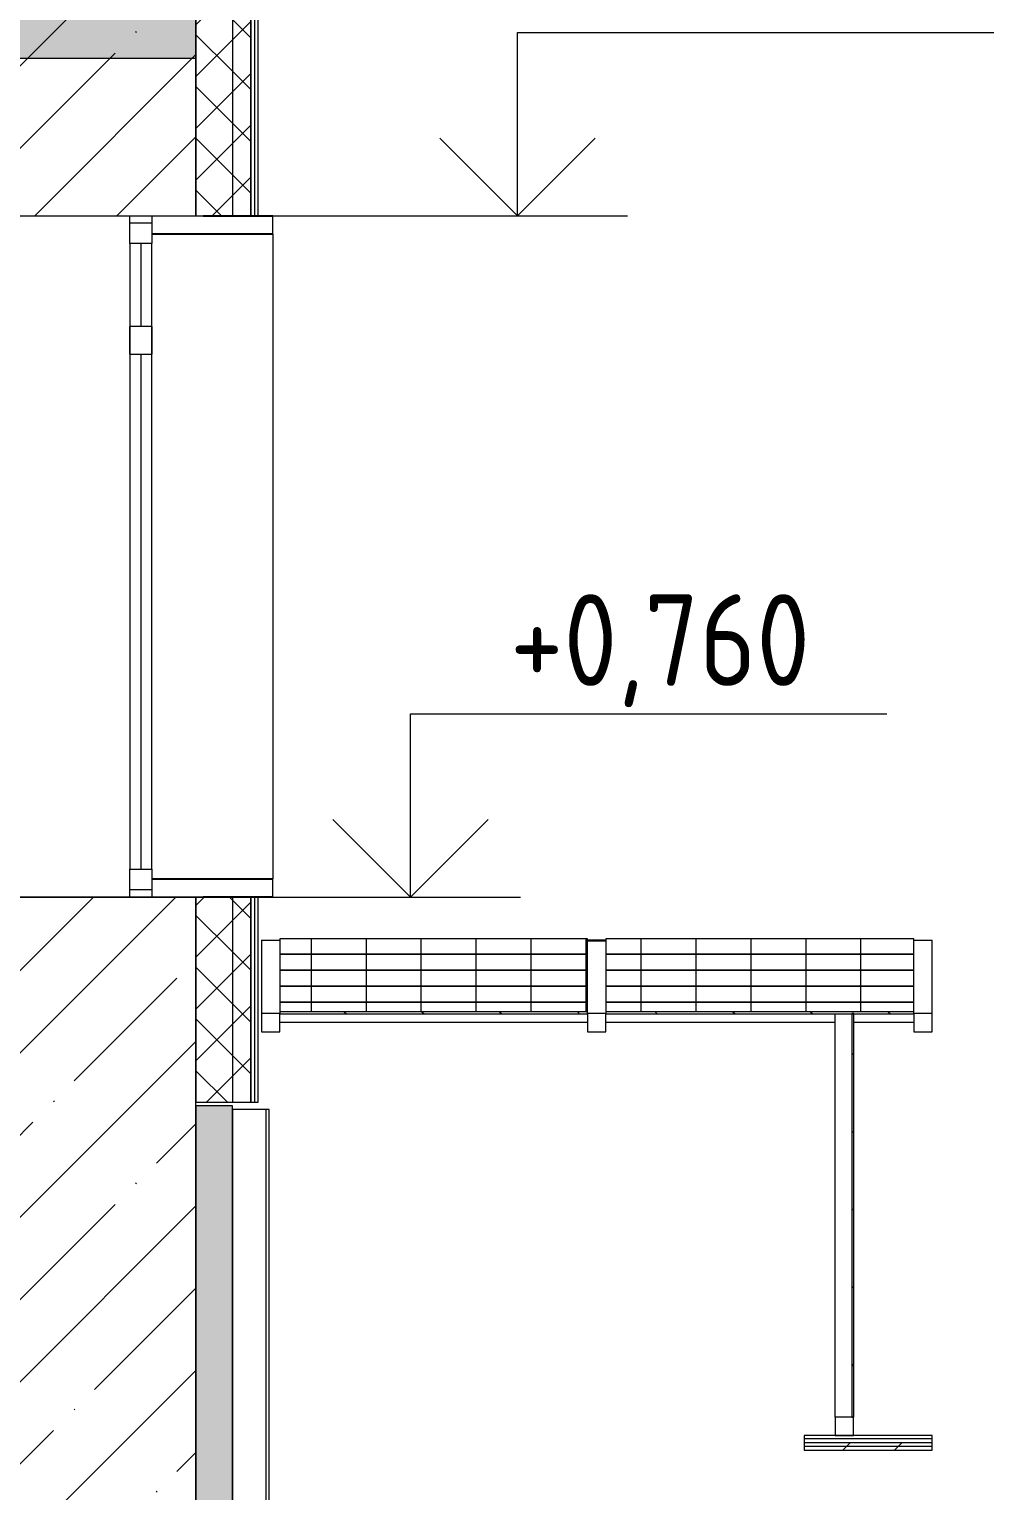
# Model space of a CAD drawing. Header units: millimetres. Extents: x -515342 to 330399, y -224905 to 507333.
# Drawn here: x 189631 to 192263, y 87171 to 91161 of the extents above; entities that cross this region are included whole.
import ezdxf

# ---------------------------------------------------------------- set-up
doc = ezdxf.new("R2010")
doc.units = ezdxf.units.MM
doc.layers.get('0').update_dxf_attribs({"lineweight": 0})
for name, color, linetype, lineweight in [('_ Окна', 7, 'Continuous', 0), ('Аннотация', 7, 'Continuous', 0), ('Витраж', 7, 'Continuous', 0), ('Окна', 7, 'Continuous', 0), ('Отметки', 7, 'Continuous', 0), ('Панели витража', 7, 'Continuous', 0), ('Перекрытие', 7, 'Continuous', 0), ('Стены внутренние', 7, 'Continuous', 0), ('Стены наружные', 7, 'Continuous', 0), ('Стены несущие', 7, 'Continuous', 0), ('Стены отделка', 7, 'Continuous', 0), ('Стены штриховка', 7, 'Continuous', 0)]:
    doc.layers.add(name, color=color, linetype=linetype, lineweight=lineweight)
doc.styles.add('GOST Common_1', font='', dxfattribs={"width": 0.9, "height": 250})
doc.styles.get('GOST Common_1').set_extended_font_data('GOST Common')
pattern_1 = [(45, (48650.59, 7579.1), (-70.71068, 70.71068), []), (135, (48650.59, 7579.1), (-70.71068, -70.71068), [])]
pattern_2 = [(45, (48650.59, 7579.1), (-70.71068, 70.71068), [])]
pattern_3 = [(135, (48650.6, 7579.1), (-106.066, -106.066), [])]
pattern_4 = [(90, (48650.6, 455.58), (-150, 9e-15), [])]
pattern_5 = [(90, (48650.6, 7597.9), (-150, 9e-15), [])]
pattern_6 = [(90, (48650.6, 7641.43), (-150, 9e-15), [])]
pattern_7 = [(90, (48650.6, 7684.95), (-150, 9e-15), [])]
pattern_8 = [(90, (48650.6, 7728.47), (-150, 9e-15), [])]

# ---------------------------------------------------------------- blocks, each defined once
blk = doc.blocks.new('Окно_ПВХ_2Створки_1Фрамуга-верх - АР_Окно_ОП_1820_h_х11700_2ст1фр-в-9696407-О_АР_П_Разрез 1-1')
at = {"layer": '_ Окна'}
for p, q in [((101755, 2544), (101755, 2620)), ((101755, 2620), (101815, 2620)), ((101815, 2600), (101755, 2600)), ((101815, 2620), (101815, 2544)), ((101815, 2544), (101755, 2544)), ((101785, 2544), (101785, 2318)), ((101755, 2318), (101755, 2242)), ((101815, 2318), (101755, 2318)), ((101815, 2242), (101815, 2318)), ((101755, 2242), (101815, 2242)), ((101785, 2242), (101785, 836)), ((101755, 760), (101755, 836)), ((101755, 836), (101815, 836)), ((101815, 836), (101815, 760)), ((101815, 780), (101755, 780)), ((101815, 760), (101755, 760))]:
    blk.add_line(p, q, dxfattribs=at)
at = {"layer": 'Окна', "color": 253, "true_color": 0xaaaaaa}
for p, q in [((101755, 2544), (101755, 2620)), ((101755, 2620), (101815, 2620)), ((101815, 2620), (101815, 2544)), ((101755, 2544), (101755, 2318)), ((101815, 2318), (101815, 2544)), ((101755, 2242), (101755, 2318)), ((101815, 2318), (101815, 2242)), ((101755, 2242), (101755, 836)), ((101815, 836), (101815, 2242)), ((101755, 760), (101755, 836)), ((101815, 836), (101815, 760)), ((101815, 760), (101755, 760))]:
    blk.add_line(p, q, dxfattribs=at)
blk = doc.blocks.new('Прямоугольный импост - АР_Откос_Металлический_50х330 Белый Правый-V90-О_АР_П_Разрез 1-1')
at = {"layer": 'Витраж', "lineweight": 18}
for p, q in [((102145, 2620), (101955, 2620)), ((101955, 2620), (101955, 2619)), ((101955, 2619), (102144, 2619)), ((102144, 2619), (102144, 2571)), ((102145, 2570), (102145, 2620)), ((102144, 2571), (101815, 2571)), ((101815, 2570), (102145, 2570))]:
    blk.add_line(p, q, dxfattribs=at)
blk = doc.blocks.new('Прямоугольный импост - АР_Откос_Металлический_50х330 Белый Левый-V91-О_АР_П_Разрез 1-1')
at = {"layer": 'Витраж', "lineweight": 18}
for p, q in [((102145, 810), (101815, 810)), ((101815, 809), (102144, 809)), ((102144, 809), (102144, 761)), ((102145, 760), (102145, 810)), ((102144, 761), (101955, 761)), ((101955, 761), (101955, 760)), ((101955, 760), (102145, 760))]:
    blk.add_line(p, q, dxfattribs=at)
blk = doc.blocks.new('Прямоугольный импост - АР_Откос_Металлический_50х330 Белый Правый-9899492-О_АР_П_Разрез 1-1')
at = {"layer": 'Витраж'}
blk.add_line((102145, 2570), (102145, 810), dxfattribs=at)
blk = doc.blocks.new('Системная панель - АР_ПанельВитража_Монолитный поликарбонат 6мм-10266026-О_АР_П_Разрез 1-1')
at = {"layer": 'Панели витража'}
h = blk.add_hatch(dxfattribs=at)
h.set_pattern_fill('FP_13', color=256, style=0, pattern_type=2)
h.set_pattern_definition(pattern_4)
h.paths.add_polyline_path([(102164, 446.9), (103004, 446.9), (103004, 472.6), (102164, 472.6)])
h = blk.add_hatch(dxfattribs=at)
h.set_pattern_fill('FP_12', color=256, style=0, pattern_type=2)
h.set_pattern_definition(pattern_3)
h.paths.add_polyline_path([(102164, 440.9), (103004, 440.9), (103004, 446.9), (102164, 446.9)])
at = {"layer": 'Панели витража', "color": 253, "true_color": 0xaaaaaa}
for p, q in [((103004, 472.6), (102164, 472.6)), ((102164, 472.6), (102164, 446.9)), ((103004, 446.9), (103004, 472.6))]:
    blk.add_line(p, q, dxfattribs=at)
at = {"layer": 'Панели витража', "color": 253, "lineweight": 18, "true_color": 0xaaaaaa}
for p, q in [((103004, 446.9), (102164, 446.9)), ((102164, 446.9), (102164, 440.9)), ((102164, 440.9), (103004, 440.9)), ((103004, 440.9), (103004, 446.9))]:
    blk.add_line(p, q, dxfattribs=at)
blk = doc.blocks.new('Прямоугольный импост - АР_Импост_50х50 _труба_-10239937-О_АР_П_Разрез 1-1')
at = {"layer": 'Витраж'}
for p, q in [((103029, 642.6), (103004, 642.6)), ((103029, 640.9), (103004, 640.9))]:
    blk.add_line(p, q, dxfattribs=at)
blk = doc.blocks.new('Прямоугольный импост - АР_Импост_50х50 _труба_-10266027-О_АР_П_Разрез 1-1')
at = {"layer": 'Витраж'}
blk.add_line((102114, 468.5), (102114, 441.9), dxfattribs=at)
at = {"layer": 'Витраж', "lineweight": 18}
for p, q in [((102164, 441.9), (102114, 441.9)), ((102114, 441.9), (102114, 391.9)), ((102164, 391.9), (102164, 441.9)), ((102114, 391.9), (102164, 391.9))]:
    blk.add_line(p, q, dxfattribs=at)
blk = doc.blocks.new('Прямоугольный импост - АР_Импост_50х50 _труба_-10266028-О_АР_П_Разрез 1-1')
at = {"layer": 'Витраж'}
for p in [(103894, 642.6), (103944, 599.1)]:
    blk.add_line(p, (103944, 642.6), dxfattribs=at)
blk = doc.blocks.new('Системная панель - АР_ПанельВитража_Монолитный поликарбонат 6мм-V112-О_АР_П_Разрез 1-1')
at = {"layer": 'Панели витража'}
h = blk.add_hatch(dxfattribs=at)
h.set_pattern_fill('FP_13', color=256, style=0, pattern_type=2)
h.set_pattern_definition(pattern_4)
h.paths.add_polyline_path([(103054, 446.9), (103894, 446.9), (103894, 472.6), (103054, 472.6)])
h = blk.add_hatch(dxfattribs=at)
h.set_pattern_fill('FP_12', color=256, style=0, pattern_type=2)
h.set_pattern_definition(pattern_3)
h.paths.add_polyline_path([(103054, 440.9), (103894, 440.9), (103894, 446.9), (103054, 446.9)])
at = {"layer": 'Панели витража', "color": 253, "true_color": 0xaaaaaa}
for p, q in [((103894, 472.6), (103054, 472.6)), ((103054, 472.6), (103054, 446.9)), ((103894, 446.9), (103894, 472.6))]:
    blk.add_line(p, q, dxfattribs=at)
at = {"layer": 'Панели витража', "color": 253, "lineweight": 18, "true_color": 0xaaaaaa}
for p, q in [((103894, 446.9), (103054, 446.9)), ((103054, 446.9), (103054, 440.9)), ((103054, 440.9), (103894, 440.9)), ((103894, 440.9), (103894, 446.9))]:
    blk.add_line(p, q, dxfattribs=at)
blk = doc.blocks.new('Системная панель - АР_ПанельВитража_Монолитный поликарбонат 6мм-10266029-О_АР_П_Разрез 1-1')
at = {"layer": 'Панели витража'}
h = blk.add_hatch(dxfattribs=at)
h.set_pattern_fill('FP_13', color=256, style=0, pattern_type=2)
h.set_pattern_definition(pattern_4)
h.paths.add_polyline_path([(102410.5, 474.4), (103004, 474.4), (103004, 516.2), (102164, 516.2), (102164, 474.4)])
h = blk.add_hatch(dxfattribs=at)
h.set_pattern_fill('FP_14', color=256, style=0, pattern_type=2)
h.set_pattern_definition(pattern_5)
h.paths.add_polyline_path([(102164, 472.6), (103004, 472.6), (103004, 474.4), (102164, 474.4)])
at = {"layer": 'Панели витража', "color": 253, "true_color": 0xaaaaaa}
for p, q in [((103004, 516.2), (102164, 516.2)), ((102164, 516.2), (102164, 474.4)), ((103004, 474.4), (103004, 516.2)), ((102164, 474.4), (103004, 474.4)), ((102164, 474.4), (102164, 472.6)), ((103004, 472.6), (103004, 474.4))]:
    blk.add_line(p, q, dxfattribs=at)
blk = doc.blocks.new('Системная панель - АР_ПанельВитража_Монолитный поликарбонат 6мм-V113-О_АР_П_Разрез 1-1')
at = {"layer": 'Панели витража'}
h = blk.add_hatch(dxfattribs=at)
h.set_pattern_fill('FP_13', color=256, style=0, pattern_type=2)
h.set_pattern_definition(pattern_4)
h.paths.add_polyline_path([(103894, 474.4), (103894, 516.2), (103054, 516.2), (103054, 474.4), (103239.2, 474.4)])
h = blk.add_hatch(dxfattribs=at)
h.set_pattern_fill('FP_14', color=256, style=0, pattern_type=2)
h.set_pattern_definition(pattern_5)
h.paths.add_polyline_path([(103730, 472.6), (103894, 472.6), (103894, 474.4), (103054, 474.4), (103054, 472.6), (103680, 472.6)])
at = {"layer": 'Панели витража', "color": 253, "true_color": 0xaaaaaa}
for p, q in [((103894, 516.2), (103054, 516.2)), ((103054, 516.2), (103054, 474.4)), ((103894, 474.4), (103894, 516.2)), ((103054, 474.4), (103894, 474.4)), ((103054, 474.4), (103054, 472.6)), ((103894, 472.6), (103894, 474.4))]:
    blk.add_line(p, q, dxfattribs=at)
blk = doc.blocks.new('Системная панель - АР_ПанельВитража_Монолитный поликарбонат 6мм-V114-О_АР_П_Разрез 1-1')
at = {"layer": 'Панели витража'}
h = blk.add_hatch(dxfattribs=at)
h.set_pattern_fill('FP_13', color=256, style=0, pattern_type=2)
h.set_pattern_definition(pattern_4)
h.paths.add_polyline_path([(103004, 517.9), (103004, 559.7), (102164, 559.7), (102164, 517.9), (102410.5, 517.9)])
h = blk.add_hatch(dxfattribs=at)
h.set_pattern_fill('FP_15', color=256, style=0, pattern_type=2)
h.set_pattern_definition(pattern_6)
h.paths.add_polyline_path([(102164, 516.2), (103004, 516.2), (103004, 517.9), (102164, 517.9)])
at = {"layer": 'Панели витража', "color": 253, "true_color": 0xaaaaaa}
for p, q in [((103004, 559.7), (102164, 559.7)), ((102164, 559.7), (102164, 517.9)), ((103004, 517.9), (103004, 559.7)), ((102164, 517.9), (103004, 517.9)), ((102164, 517.9), (102164, 516.2)), ((103004, 516.2), (103004, 517.9))]:
    blk.add_line(p, q, dxfattribs=at)
blk = doc.blocks.new('Системная панель - АР_ПанельВитража_Монолитный поликарбонат 6мм-V115-О_АР_П_Разрез 1-1')
at = {"layer": 'Панели витража'}
h = blk.add_hatch(dxfattribs=at)
h.set_pattern_fill('FP_13', color=256, style=0, pattern_type=2)
h.set_pattern_definition(pattern_4)
h.paths.add_polyline_path([(103894, 517.9), (103894, 559.7), (103054, 559.7), (103054, 517.9), (103239.2, 517.9)])
h = blk.add_hatch(dxfattribs=at)
h.set_pattern_fill('FP_15', color=256, style=0, pattern_type=2)
h.set_pattern_definition(pattern_6)
h.paths.add_polyline_path([(103054, 516.2), (103894, 516.2), (103894, 517.9), (103054, 517.9)])
at = {"layer": 'Панели витража', "color": 253, "true_color": 0xaaaaaa}
for p, q in [((103894, 559.7), (103054, 559.7)), ((103054, 559.7), (103054, 517.9)), ((103894, 517.9), (103894, 559.7)), ((103054, 517.9), (103894, 517.9)), ((103054, 517.9), (103054, 516.2)), ((103894, 516.2), (103894, 517.9))]:
    blk.add_line(p, q, dxfattribs=at)
blk = doc.blocks.new('Системная панель - АР_ПанельВитража_Монолитный поликарбонат 6мм-V116-О_АР_П_Разрез 1-1')
at = {"layer": 'Панели витража'}
h = blk.add_hatch(dxfattribs=at)
h.set_pattern_fill('FP_13', color=256, style=0, pattern_type=2)
h.set_pattern_definition(pattern_4)
h.paths.add_polyline_path([(103004, 561.4), (103004, 603.2), (102164, 603.2), (102164, 561.4), (102410.5, 561.4)])
h = blk.add_hatch(dxfattribs=at)
h.set_pattern_fill('FP_16', color=256, style=0, pattern_type=2)
h.set_pattern_definition(pattern_7)
h.paths.add_polyline_path([(102164, 559.7), (103004, 559.7), (103004, 561.4), (102164, 561.4)])
at = {"layer": 'Панели витража', "color": 253, "true_color": 0xaaaaaa}
for p, q in [((103004, 603.2), (102164, 603.2)), ((102164, 603.2), (102164, 561.4)), ((103004, 561.4), (103004, 603.2)), ((102164, 561.4), (103004, 561.4)), ((102164, 561.4), (102164, 559.7)), ((103004, 559.7), (103004, 561.4))]:
    blk.add_line(p, q, dxfattribs=at)
blk = doc.blocks.new('Системная панель - АР_ПанельВитража_Монолитный поликарбонат 6мм-V117-О_АР_П_Разрез 1-1')
at = {"layer": 'Панели витража'}
h = blk.add_hatch(dxfattribs=at)
h.set_pattern_fill('FP_13', color=256, style=0, pattern_type=2)
h.set_pattern_definition(pattern_4)
h.paths.add_polyline_path([(103894, 561.4), (103894, 603.2), (103054, 603.2), (103054, 561.4), (103239.2, 561.4)])
h = blk.add_hatch(dxfattribs=at)
h.set_pattern_fill('FP_16', color=256, style=0, pattern_type=2)
h.set_pattern_definition(pattern_7)
h.paths.add_polyline_path([(103054, 559.7), (103894, 559.7), (103894, 561.4), (103054, 561.4)])
at = {"layer": 'Панели витража', "color": 253, "true_color": 0xaaaaaa}
for p, q in [((103894, 603.2), (103054, 603.2)), ((103054, 603.2), (103054, 561.4)), ((103894, 561.4), (103894, 603.2)), ((103054, 561.4), (103894, 561.4)), ((103054, 561.4), (103054, 559.7)), ((103894, 559.7), (103894, 561.4))]:
    blk.add_line(p, q, dxfattribs=at)
blk = doc.blocks.new('Системная панель - АР_ПанельВитража_Монолитный поликарбонат 6мм-V118-О_АР_П_Разрез 1-1')
at = {"layer": 'Панели витража'}
h = blk.add_hatch(dxfattribs=at)
h.set_pattern_fill('FP_13', color=256, style=0, pattern_type=2)
h.set_pattern_definition(pattern_4)
h.paths.add_polyline_path([(102164, 605), (103004, 605), (103004, 645.9), (102164, 645.9)])
h = blk.add_hatch(dxfattribs=at)
h.set_pattern_fill('FP_17', color=256, style=0, pattern_type=2)
h.set_pattern_definition(pattern_8)
h.paths.add_polyline_path([(102410.5, 603.2), (103004, 603.2), (103004, 605), (102164, 605), (102164, 603.2), (102203.3, 603.2)])
at = {"layer": 'Панели витража', "color": 253, "true_color": 0xaaaaaa}
for p, q in [((103004, 645.9), (102164, 645.9)), ((102164, 645.9), (102164, 605)), ((103004, 605), (103004, 645.9)), ((102164, 605), (103004, 605)), ((102164, 605), (102164, 603.2)), ((103004, 603.2), (103004, 605))]:
    blk.add_line(p, q, dxfattribs=at)
blk = doc.blocks.new('Системная панель - АР_ПанельВитража_Монолитный поликарбонат 6мм-V119-О_АР_П_Разрез 1-1')
at = {"layer": 'Панели витража'}
h = blk.add_hatch(dxfattribs=at)
h.set_pattern_fill('FP_13', color=256, style=0, pattern_type=2)
h.set_pattern_definition(pattern_4)
h.paths.add_polyline_path([(103054, 605), (103894, 605), (103894, 645.9), (103054, 645.9)])
h = blk.add_hatch(dxfattribs=at)
h.set_pattern_fill('FP_17', color=256, style=0, pattern_type=2)
h.set_pattern_definition(pattern_8)
h.paths.add_polyline_path([(103239.2, 603.2), (103894, 603.2), (103894, 605), (103054, 605), (103054, 603.2)])
at = {"layer": 'Панели витража', "color": 253, "true_color": 0xaaaaaa}
for p, q in [((103894, 645.9), (103054, 645.9)), ((103054, 645.9), (103054, 605)), ((103894, 605), (103894, 645.9)), ((103054, 605), (103894, 605)), ((103054, 605), (103054, 603.2)), ((103894, 603.2), (103894, 605))]:
    blk.add_line(p, q, dxfattribs=at)
blk = doc.blocks.new('Прямоугольный импост - АР_Импост_50х50 _труба_-10239940-О_АР_П_Разрез 1-1')
at = {"layer": 'Витраж'}
for p, q in [((103054, 642.6), (103029, 642.6)), ((103054, 640.9), (103029, 640.9))]:
    blk.add_line(p, q, dxfattribs=at)
blk = doc.blocks.new('Прямоугольный импост - АР_Импост_50х50 _труба_-10266030-О_АР_П_Разрез 1-1')
at = {"layer": 'Витраж'}
blk.add_line((102114, 512), (102114, 468.5), dxfattribs=at)
blk = doc.blocks.new('Прямоугольный импост - АР_Импост_50х50 _труба_-10266031-О_АР_П_Разрез 1-1')
at = {"layer": 'Витраж'}
for q in [(102164, 642.6), (102114, 599.1)]:
    blk.add_line((102114, 642.6), q, dxfattribs=at)
blk = doc.blocks.new('Прямоугольный импост - АР_Импост_50х50 _труба_-10266032-О_АР_П_Разрез 1-1')
at = {"layer": 'Витраж', "lineweight": 18}
for p, q in [((103944, 441.9), (103894, 441.9)), ((103894, 441.9), (103894, 391.9)), ((103944, 391.9), (103944, 441.9)), ((103894, 391.9), (103944, 391.9))]:
    blk.add_line(p, q, dxfattribs=at)
at = {"layer": 'Витраж'}
blk.add_line((103944, 441.9), (103944, 468.5), dxfattribs=at)
blk = doc.blocks.new('Прямоугольный импост - АР_Импост_50х50 _труба_-10266033-О_АР_П_Разрез 1-1')
at = {"layer": 'Витраж'}
blk.add_line((103944, 468.5), (103944, 512), dxfattribs=at)
blk = doc.blocks.new('Прямоугольный импост - АР_Импост_50х50 _труба_-10239934-О_АР_П_Разрез 1-1')
at = {"layer": 'Витраж'}
blk.add_line((103004, 417.7), (102164, 417.7), dxfattribs=at)
blk = doc.blocks.new('Прямоугольный импост - АР_Импост_50х50 _труба_-V120-О_АР_П_Разрез 1-1')
at = {"layer": 'Витраж'}
for p, q in [((103680, 417.7), (103054, 417.7)), ((103894, 417.7), (103731, 417.7))]:
    blk.add_line(p, q, dxfattribs=at)
blk = doc.blocks.new('Прямоугольный импост - АР_Импост_50х50 _труба_-10266023-О_АР_П_Разрез 1-1')
at = {"layer": 'Витраж'}
blk.add_line((103004, 640.9), (103054, 640.9), dxfattribs=at)
blk = doc.blocks.new('Прямоугольный импост - АР_Импост_50х50 _труба_-10266024-О_АР_П_Разрез 1-1')
at = {"layer": 'Витраж', "lineweight": 18}
for p, q in [((103054, 441.9), (103004, 441.9)), ((103004, 441.9), (103004, 391.9)), ((103054, 391.9), (103054, 441.9)), ((103004, 391.9), (103054, 391.9))]:
    blk.add_line(p, q, dxfattribs=at)
blk = doc.blocks.new('Системная панель - АР_ПанельВитража_Монолитный поликарбонат 6мм-10266439-О_АР_П_Разрез 1-1')
at = {"layer": 'Панели витража'}
h = blk.add_hatch(dxfattribs=at)
h.set_pattern_fill('FP_12', color=256, style=0, pattern_type=2)
h.set_pattern_definition(pattern_3)
h.paths.add_polyline_path([(103731, -660), (103731, 441.9), (103725, 441.9), (103725, -660)])
at = {"layer": 'Панели витража', "color": 253, "lineweight": 18, "true_color": 0xaaaaaa}
for p, q in [((103725, 441.9), (103725, -660)), ((103731, 441.9), (103725, 441.9)), ((103731, -660), (103731, 441.9)), ((103725, -660), (103731, -660))]:
    blk.add_line(p, q, dxfattribs=at)
blk = doc.blocks.new('Прямоугольный импост - АР_Импост_50х50 _труба_-10266443-О_АР_П_Разрез 1-1')
at = {"layer": 'Витраж'}
blk.add_line((103680, -660), (103680, 440.9), dxfattribs=at)
blk = doc.blocks.new('Прямоугольный импост - АР_Импост_50х50 _труба_-10266099-О_АР_П_Разрез 1-1')
at = {"layer": 'Витраж', "lineweight": 18}
for p, q in [((103680, -660), (103680, -710)), ((103730, -660), (103680, -660)), ((103730, -710), (103730, -660)), ((103680, -710), (103730, -710))]:
    blk.add_line(p, q, dxfattribs=at)
blk = doc.blocks.new('СД_Люблино_Фасады_rvt-1-О_АР_П_Разрез 1-1')
at = {"layer": 'Перекрытие'}
h = blk.add_hatch(dxfattribs=at)
h.set_pattern_fill('FP_10', color=256, style=0, pattern_type=2)
h.set_pattern_definition(pattern_2)
h.paths.add_polyline_path([(103944, -740), (103944, -730), (103595, -730), (103595, -740)])
h = blk.add_hatch(dxfattribs=at)
h.set_pattern_fill('FP_10', color=256, style=0, pattern_type=2)
h.set_pattern_definition(pattern_2)
h.paths.add_polyline_path([(103944, -750), (103944, -740), (103595, -740), (103595, -750)])
at = {"layer": 'Стены внутренние'}
h = blk.add_hatch(dxfattribs=at)
h.set_pattern_fill('FP_1', color=256, style=0, pattern_type=2)
h.set_pattern_definition([(45, (48650.6, 7579.1), (-224.5064, 224.5064), []), (45, (48875.1, 7579.1), (-224.5064, 224.5064), [396.875, -79.375, 3.353, -76.022])])
h.paths.add_polyline_path([(101581.7, -3570), (101935, -3570), (101935, 760), (101435, 760), (101435, -3570)])
h.paths.add_polyline_path([(101435, 2620), (101935, 2620), (101935, 4160), (101435, 4160), (101435, 3450.6)])
h.paths.add_polyline_path([(101435, 6020), (101935, 6020), (101935, 7510), (101435, 7510), (101435, 6404.6)])
h.paths.add_polyline_path([(101435, 9370), (101935, 9370), (101935, 10810), (101435, 10810), (101435, 10097.1)])
h.paths.add_polyline_path([(101435, 12670), (101935, 12670), (101935, 13840), (101435, 13840), (101435, 13051.1)])
at = {"layer": 'Стены наружные'}
h = blk.add_hatch(dxfattribs=at)
h.set_pattern_fill('FP_4', color=256, style=0, pattern_type=2)
h.set_pattern_definition(pattern_1)
h.paths.add_polyline_path([(101996.1, 200), (102035, 200), (102035, 760), (101935, 760), (101935, 200)])
h.paths.add_polyline_path([(102035, 2620), (102035, 4160), (101935, 4160), (101935, 2620)])
h.paths.add_polyline_path([(102035, 6020), (102035, 7510), (101935, 7510), (101935, 6020)])
h.paths.add_polyline_path([(102035, 9370), (102035, 10810), (101935, 10810), (101935, 9370)])
h.paths.add_polyline_path([(101935, 12670), (102035, 12670), (102035, 14250), (101935, 14250), (101935, 13051.1)])
h = blk.add_hatch(dxfattribs=at)
h.set_pattern_fill('FP_4', color=256, style=0, pattern_type=2)
h.set_pattern_definition(pattern_1)
h.paths.add_polyline_path([(102085, 200), (102085, 760), (102035, 760), (102035, 200)])
h.paths.add_polyline_path([(102085, 2620), (102085, 4160), (102035, 4160), (102035, 2620)])
h.paths.add_polyline_path([(102085, 6020), (102085, 7510), (102035, 7510), (102035, 6020)])
h.paths.add_polyline_path([(102085, 9370), (102085, 10810), (102035, 10810), (102035, 9370)])
h.paths.add_polyline_path([(102035, 12670), (102085, 12670), (102085, 14250), (102035, 14250), (102035, 13051.1)])
h = blk.add_hatch(dxfattribs=at)
h.set_pattern_fill('FP_8', color=256, style=0, pattern_type=2)
h.set_pattern_definition([(0, (48650.593, 7579.1), (59.531, 34.37), [39.687, -79.375]), (120, (48650.593, 7579.1), (-59.530793, 34.370358), [39.688, -79.375]), (60, (48650.593, 7579.1), (0.000207, 68.740358), [0, -79.375, 39.687, 0])])
h.paths.add_polyline_path([(101935, -3010), (102035, -3010), (102035, 190), (101935, 190), (101935, -2457.4)])
at = {"layer": 'Перекрытие'}
for p, q in [((103944, -710), (103595, -710)), ((103595, -710), (103595, -719)), ((103944, -719), (103944, -710)), ((103595, -719), (103595, -730)), ((103944, -730), (103944, -719))]:
    blk.add_line(p, q, dxfattribs=at)
at = {"layer": 'Перекрытие', "lineweight": 18}
for p, q in [((103944, -719), (103595, -719)), ((103595, -730), (103595, -740)), ((103944, -730), (103595, -730)), ((103595, -740), (103595, -750)), ((103944, -740), (103595, -740)), ((103595, -750), (103944, -750)), ((103944, -740), (103944, -730)), ((103944, -750), (103944, -740))]:
    blk.add_line(p, q, dxfattribs=at)
at = {"layer": 'Стены несущие'}
for p, q in [((101935, 2620), (101935, 4160)), ((101935, 4160), (101935, 2620)), ((101435, 2620), (101755, 2620)), ((101815, 2620), (101935, 2620)), ((101755, 760), (101435, 760)), ((101935, 760), (101815, 760)), ((101935, 200), (101935, 760)), ((101935, 760), (101935, 200)), ((101935, -3080), (101935, 200)), ((101935, 190), (101935, -3010)), ((102035, 190), (101935, 190)), ((102035, -3010), (102035, 190))]:
    blk.add_line(p, q, dxfattribs=at)
at = {"layer": 'Стены отделка', "lineweight": 9}
for p, q in [((102105, 2620), (102105, 4160)), ((101935, 2620), (102035, 2620)), ((102035, 2620), (102085, 2620)), ((102085, 2620), (102095, 2620)), ((102095, 2620), (102105, 2620)), ((102035, 760), (101935, 760)), ((102085, 760), (102035, 760)), ((102095, 760), (102085, 760)), ((102105, 760), (102095, 760)), ((102105, 200), (102105, 760)), ((101935, 200), (102035, 200)), ((102035, 200), (102085, 200)), ((102085, 200), (102095, 200)), ((102095, 200), (102105, 200)), ((102035, 180), (102035, -3010)), ((102126, 180), (102035, 180)), ((102135, 180), (102126, 180)), ((102135, -3010), (102135, 180))]:
    blk.add_line(p, q, dxfattribs=at)
at = {"layer": 'Стены штриховка'}
for p, q in [((102035, 4160), (102035, 2620)), ((102085, 2620), (102085, 4160)), ((102085, 4160), (102085, 2620)), ((102095, 4160), (102095, 2620)), ((102035, 760), (102035, 200)), ((102085, 200), (102085, 760)), ((102085, 760), (102085, 200)), ((102095, 760), (102095, 200)), ((102126, 180), (102126, -3010))]:
    blk.add_line(p, q, dxfattribs=at)
at = {"layer": 'Витраж', "lineweight": 9}
for name, p in [('Прямоугольный импост - АР_Откос_Металлический_50х330 Белый Правый-V90-О_АР_П_Разрез 1-1', (0, 0)), ('Прямоугольный импост - АР_Откос_Металлический_50х330 Белый Правый-9899492-О_АР_П_Разрез 1-1', (0, 0)), ('Прямоугольный импост - АР_Откос_Металлический_50х330 Белый Левый-V91-О_АР_П_Разрез 1-1', (0, 0)), ('Прямоугольный импост - АР_Импост_50х50 _труба_-10266031-О_АР_П_Разрез 1-1', (0, 0)), ('Прямоугольный импост - АР_Импост_50х50 _труба_-10239937-О_АР_П_Разрез 1-1', (0, 0)), ('Прямоугольный импост - АР_Импост_50х50 _труба_-10266023-О_АР_П_Разрез 1-1', (0, 0)), ('Прямоугольный импост - АР_Импост_50х50 _труба_-10239940-О_АР_П_Разрез 1-1', (0, 0)), ('Прямоугольный импост - АР_Импост_50х50 _труба_-10266028-О_АР_П_Разрез 1-1', (0, 0)), ('Прямоугольный импост - АР_Импост_50х50 _труба_-10266030-О_АР_П_Разрез 1-1', (0, 87)), ('Прямоугольный импост - АР_Импост_50х50 _труба_-10266033-О_АР_П_Разрез 1-1', (0, 87)), ('Прямоугольный импост - АР_Импост_50х50 _труба_-10266030-О_АР_П_Разрез 1-1', (0, 43.5)), ('Прямоугольный импост - АР_Импост_50х50 _труба_-10266033-О_АР_П_Разрез 1-1', (0, 43.5)), ('Прямоугольный импост - АР_Импост_50х50 _труба_-10266030-О_АР_П_Разрез 1-1', (0, 0)), ('Прямоугольный импост - АР_Импост_50х50 _труба_-10266033-О_АР_П_Разрез 1-1', (0, 0)), ('Прямоугольный импост - АР_Импост_50х50 _труба_-10266027-О_АР_П_Разрез 1-1', (0, 0)), ('Прямоугольный импост - АР_Импост_50х50 _труба_-10266024-О_АР_П_Разрез 1-1', (0, 0)), ('Прямоугольный импост - АР_Импост_50х50 _труба_-10266443-О_АР_П_Разрез 1-1', (0, 0)), ('Прямоугольный импост - АР_Импост_50х50 _труба_-10266032-О_АР_П_Разрез 1-1', (0, 0)), ('Прямоугольный импост - АР_Импост_50х50 _труба_-10239934-О_АР_П_Разрез 1-1', (0, 0)), ('Прямоугольный импост - АР_Импост_50х50 _труба_-V120-О_АР_П_Разрез 1-1', (0, 0)), ('Прямоугольный импост - АР_Импост_50х50 _труба_-10266099-О_АР_П_Разрез 1-1', (0, 0))]:
    blk.add_blockref(name, p, dxfattribs=at)
at = {"layer": 'Окна', "lineweight": 9}
blk.add_blockref('Окно_ПВХ_2Створки_1Фрамуга-верх - АР_Окно_ОП_1820_h_х11700_2ст1фр-в-9696407-О_АР_П_Разрез 1-1', (0, 0), dxfattribs=at)
at = {"layer": 'Панели витража', "lineweight": 9}
for name in ['Системная панель - АР_ПанельВитража_Монолитный поликарбонат 6мм-V118-О_АР_П_Разрез 1-1', 'Системная панель - АР_ПанельВитража_Монолитный поликарбонат 6мм-V119-О_АР_П_Разрез 1-1', 'Системная панель - АР_ПанельВитража_Монолитный поликарбонат 6мм-V116-О_АР_П_Разрез 1-1', 'Системная панель - АР_ПанельВитража_Монолитный поликарбонат 6мм-V117-О_АР_П_Разрез 1-1', 'Системная панель - АР_ПанельВитража_Монолитный поликарбонат 6мм-V114-О_АР_П_Разрез 1-1', 'Системная панель - АР_ПанельВитража_Монолитный поликарбонат 6мм-V115-О_АР_П_Разрез 1-1', 'Системная панель - АР_ПанельВитража_Монолитный поликарбонат 6мм-10266029-О_АР_П_Разрез 1-1', 'Системная панель - АР_ПанельВитража_Монолитный поликарбонат 6мм-V113-О_АР_П_Разрез 1-1', 'Системная панель - АР_ПанельВитража_Монолитный поликарбонат 6мм-10266026-О_АР_П_Разрез 1-1', 'Системная панель - АР_ПанельВитража_Монолитный поликарбонат 6мм-V112-О_АР_П_Разрез 1-1', 'Системная панель - АР_ПанельВитража_Монолитный поликарбонат 6мм-10266439-О_АР_П_Разрез 1-1']:
    blk.add_blockref(name, (0, 0), dxfattribs=at)
blk = doc.blocks.new('Высотные отметки - Стрелка вверх-5091-О_АР_П_Разрез 1-1')
at = {"layer": 'Аннотация'}
for p, q in [((-1085.5, 1260), (-2385.5, 1260)), ((-1085.5, 760), (-1085.5, 1260)), ((-1085.5, 760), (-1297.6, 972.1)), ((-1085.5, 760), (-873.4, 972.1)), ((-785.5, 760), (-1385.5, 760))]:
    blk.add_line(p, q, dxfattribs=at)

msp = doc.modelspace()

# ---------------------------------------------------------------- hatches: boundary and pattern name
at = {"layer": 'Перекрытие'}
h = msp.add_hatch(dxfattribs=at)
h.set_pattern_fill('FP_1', color=256, style=0, pattern_type=2)
h.set_pattern_definition([(45, (136801.12, 95610.5), (-224.5064, 224.5064), []), (45, (137025.63, 95610.5), (-224.5064, 224.5064), [396.875, -79.375, 3.353, -76.022])])
h.paths.add_polyline_path([(190085.5296, 91081.3929), (190085.5296, 91301.3929), (141000.5296, 91301.3929), (141000.5296, 91081.3929), (189732.2317, 91081.3929)])
h.paths.add_polyline_path([(87845.5296, 91081.3929), (137020.5296, 91081.3929), (137020.5296, 91301.3929), (87845.5296, 91301.3929)])

# ---------------------------------------------------------------- linework, layer by layer
at = {"layer": 'Отметки'}
for p, q in [((189675.8431, 90651.3929), (189923.8954, 90651.3929)), ((189923.8954, 90651.3929), (190963.0333, 90651.3929)), ((189585.5296, 88791.3929), (189818.1123, 88791.3929)), ((189818.1123, 88791.3929), (190671.4843, 88791.3929))]:
    msp.add_line(p, q, dxfattribs=at)
at = {"layer": 'Перекрытие'}
for p, q in [((190085.5296, 91081.3929), (190085.5296, 91301.3929)), ((143805.5296, 91081.3929), (190085.5296, 91081.3929))]:
    msp.add_line(p, q, dxfattribs=at)

# ---------------------------------------------------------------- block references
msp.add_blockref('СД_Люблино_Фасады_rvt-1-О_АР_П_Разрез 1-1', (88150.5296, 88031.3929))
at = {"layer": 'Отметки', "extrusion": (0, 0, -1)}
for p in [(-189877.5339, 89891.3929), (-189585.9849, 88031.3929)]:
    msp.add_blockref('Высотные отметки - Стрелка вверх-5091-О_АР_П_Разрез 1-1', p, dxfattribs=at)

# ---------------------------------------------------------------- texts
at = {"layer": 'Отметки', "insert": (190942.8082, 89618.1), "char_height": 250, "width": 1028.822569, "attachment_point": 1, "line_spacing_factor": 1.022761, "style": 'GOST Common_1'}
msp.add_mtext('+0,760', dxfattribs=at)

doc.saveas('drawing.dxf')
